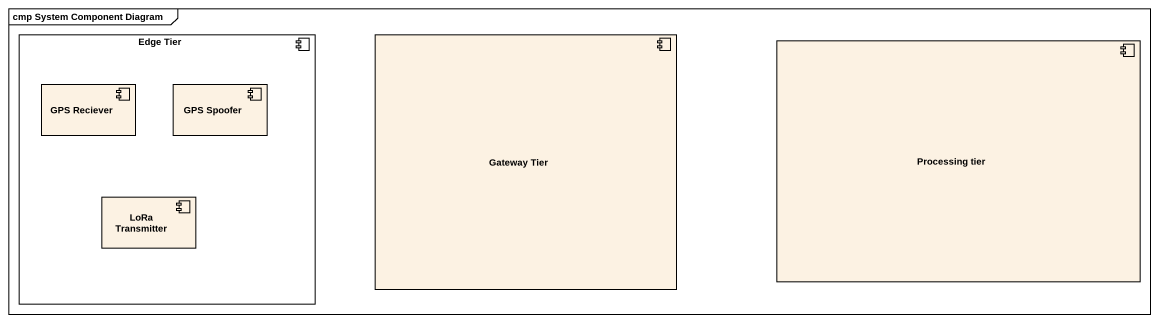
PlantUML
@startuml
mainframe cmp System Component Diagram
component "Edge Tier" as Edge_Tier {
  component "GPS Reciever" as GPS_Reciever
  component "GPS Spoofer" as GPS_Spoofer
  component "LoRa Transmitter" as LoRa_Transmitter
}
component "Gateway Tier" as Gateway_Tier
component "Processing tier" as Processing_tier
@enduml
